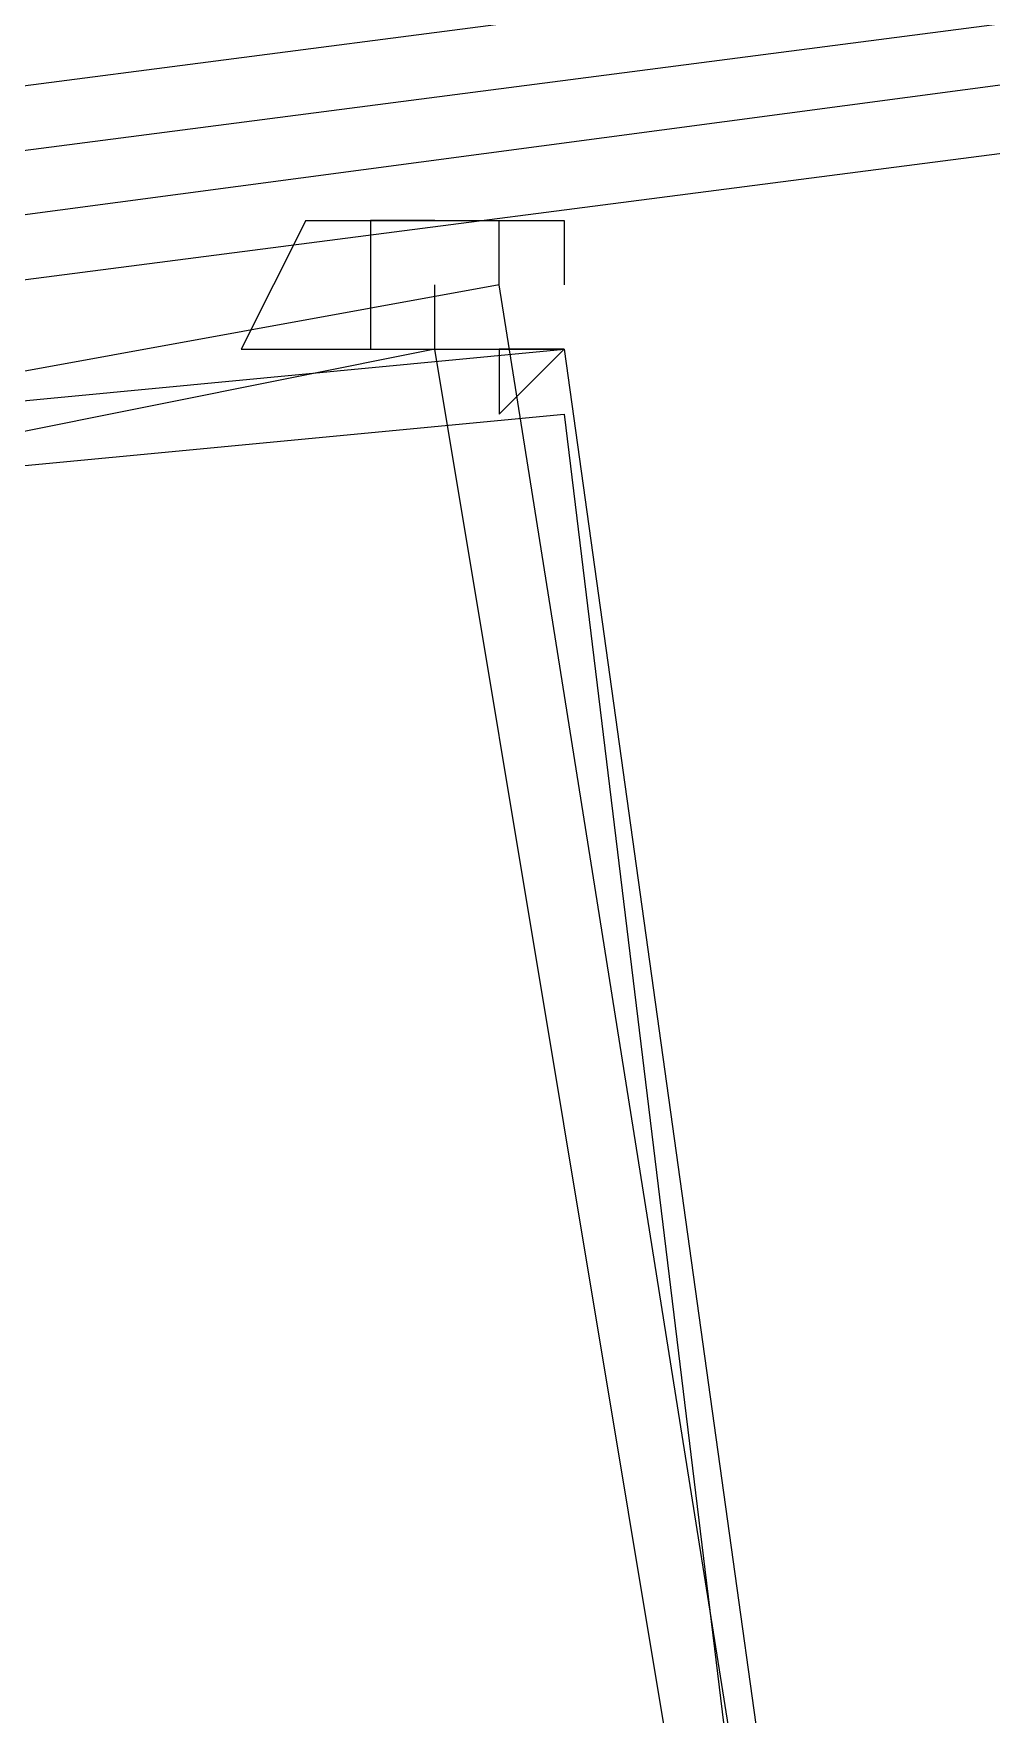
# Model space of a CAD drawing. Header units: feet. Extents: x -84 to 198, y -22 to 181.
# Drawn here: x 71.6771 to 71.875, y 152.6159 to 152.963 of the extents above; entities that cross this region are included whole.
import ezdxf

# ---------------------------------------------------------------- set-up
doc = ezdxf.new("R2010")
doc.units = ezdxf.units.FT
doc.layers.add('A-LINEA', color=7, linetype='CONTINUOUS')

msp = doc.modelspace()

# ---------------------------------------------------------------- linework, layer by layer
at = {"layer": 'A-LINEA'}
msp.add_line((71.76, 152.8978), (71.76, 152.8978), dxfattribs=at)
msp.add_line((71.76, 152.8978), (71.76, 152.8978), dxfattribs=at)
for points in [[(75.5733, 153.4578), (71.6667, 152.9511), (71.6667, 152.9378), (75.5733, 153.4444), (75.5733, 153.4578)], [(75.5733, 153.4578), (71.6667, 152.9511), (71.6667, 152.9378), (75.5733, 153.4444), (75.5733, 153.4578)], [(75.5867, 153.4311), (75.5733, 153.4444), (71.6667, 152.9244), (71.6667, 152.9111), (75.5867, 153.4178), (75.5867, 153.4311)], [(75.5867, 153.4311), (75.5733, 153.4444), (71.6667, 152.9244), (71.6667, 152.9111), (75.5867, 153.4178), (75.5867, 153.4311)], [(71.7333, 152.9244), (71.7333, 152.9244), (71.7333, 152.9244), (71.7333, 152.9244), (71.72, 152.8978), (71.72, 152.8978), (71.7467, 152.8978), (71.7467, 152.8978), (71.7467, 152.8978), (71.7467, 152.8978), (71.7467, 152.8978), (71.7467, 152.8978), (71.7467, 152.8978), (71.7467, 152.8978), (71.7467, 152.8978), (71.7467, 152.8978)], [(71.7333, 152.9244), (71.7333, 152.9244), (71.7333, 152.9244), (71.7333, 152.9244), (71.72, 152.8978), (71.72, 152.8978), (71.7467, 152.8978), (71.7467, 152.8978), (71.7467, 152.8978), (71.7467, 152.8978), (71.7467, 152.8978), (71.7467, 152.8978), (71.7467, 152.8978), (71.7467, 152.8978), (71.7467, 152.8978), (71.7467, 152.8978)], [(71.7333, 152.9244), (71.7467, 152.9244), (71.7467, 152.9244), (71.76, 152.9244), (71.76, 152.9244)], [(71.7333, 152.9244), (71.7467, 152.9244), (71.7467, 152.9244), (71.76, 152.9244), (71.76, 152.9244)], [(71.76, 152.9244), (71.76, 152.9244), (71.7467, 152.9244), (71.7467, 152.9244), (71.7467, 152.8978), (71.7467, 152.8978), (71.7733, 152.8978), (71.7733, 152.8978), (71.7733, 152.8978), (71.7733, 152.8978), (71.7733, 152.8978), (71.7733, 152.8978), (71.7733, 152.8844)], [(71.76, 152.9244), (71.76, 152.9244), (71.7467, 152.9244), (71.7467, 152.9244), (71.7467, 152.8978), (71.7467, 152.8978), (71.7733, 152.8978), (71.7733, 152.8978), (71.7733, 152.8978), (71.7733, 152.8978), (71.7733, 152.8978), (71.7733, 152.8978), (71.7733, 152.8844)], [(71.76, 152.9244), (71.7733, 152.9244), (71.7733, 152.9244), (71.7867, 152.9244), (71.7867, 152.9244), (71.7867, 152.9244), (71.7867, 152.9111), (71.7867, 152.9111)], [(71.76, 152.9244), (71.7733, 152.9244), (71.7733, 152.9244), (71.7867, 152.9244), (71.7867, 152.9244), (71.7867, 152.9244), (71.7867, 152.9111), (71.7867, 152.9111)], [(71.7733, 152.9111), (71.7733, 152.9244), (71.7733, 152.9244)], [(71.7733, 152.9111), (71.7733, 152.9244), (71.7733, 152.9244)], [(71.5733, 152.2844), (71.8667, 152.3244), (71.7733, 152.9111), (71.48, 152.8578), (71.5733, 152.2844)], [(71.5733, 152.2844), (71.8667, 152.3244), (71.7733, 152.9111), (71.48, 152.8578), (71.5733, 152.2844)], [(71.76, 152.8978), (71.76, 152.8978), (71.76, 152.8978), (71.76, 152.8978), (71.76, 152.8978), (71.76, 152.8978), (71.76, 152.9111), (71.76, 152.9111)], [(71.76, 152.8978), (71.76, 152.8978), (71.76, 152.8978), (71.76, 152.8978), (71.76, 152.8978), (71.76, 152.8978), (71.76, 152.9111), (71.76, 152.9111)], [(71.5867, 152.2978), (71.8533, 152.3378), (71.76, 152.8978), (71.4933, 152.8444), (71.5867, 152.2978)], [(71.5867, 152.2978), (71.8533, 152.3378), (71.76, 152.8978), (71.4933, 152.8444), (71.5867, 152.2978)], [(71.8667, 152.3244), (71.5733, 152.2844), (71.5067, 152.8711), (71.7867, 152.8978), (71.8667, 152.3244)], [(71.8667, 152.3244), (71.5733, 152.2844), (71.5067, 152.8711), (71.7867, 152.8978), (71.8667, 152.3244)], [(71.7733, 152.8844), (71.7867, 152.8978), (71.7867, 152.8978), (71.7733, 152.8978), (71.7733, 152.8978), (71.7733, 152.8978), (71.7867, 152.8978)], [(71.7733, 152.8844), (71.7867, 152.8978), (71.7867, 152.8978), (71.7733, 152.8978), (71.7733, 152.8978), (71.7733, 152.8978), (71.7867, 152.8978)], [(71.8533, 152.3378), (71.5867, 152.2978), (71.5067, 152.8578), (71.7867, 152.8844), (71.8533, 152.3378)], [(71.8533, 152.3378), (71.5867, 152.2978), (71.5067, 152.8578), (71.7867, 152.8844), (71.8533, 152.3378)]]:
    msp.add_lwpolyline(points, dxfattribs=at)
msp.add_lwpolyline([(71.7733, 152.8978), (71.7733, 152.8978), (71.7733, 152.8978), (71.7733, 152.8978)], close=True, dxfattribs=at)
msp.add_lwpolyline([(71.7733, 152.8978), (71.7733, 152.8978), (71.7733, 152.8978), (71.7733, 152.8978)], close=True, dxfattribs=at)

doc.saveas('drawing.dxf')
